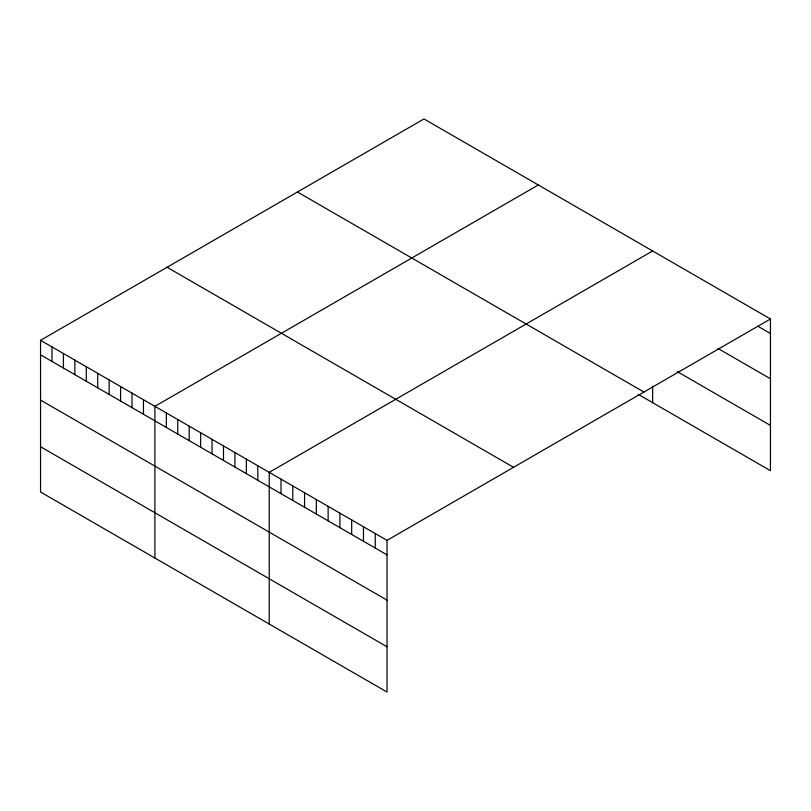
<?xml version="1.0" encoding="UTF-8"?>
<svg xmlns="http://www.w3.org/2000/svg" width="811" height="811" viewBox="0 0 811 811"><rect width="100%" height="100%" fill="white"/><g stroke="black" fill="none" stroke-linecap="round" stroke-linejoin="round"><path stroke-width="1.22" d="M770.45 318.987L387.029 540.359L387.029 692.047L40.55 492.013L40.55 340.316L423.971 118.953L770.45 318.987L770.45 470.684L638.095 394.268M538.311 184.969L154.891 406.331L154.891 558.019M652.652 250.974L269.222 472.347L269.222 624.034M758.67 326.701L770.45 333.503M717.978 348.477L770.45 378.767M677.276 371.62L770.45 425.41M297.444 192.004L643.924 392.037M167.076 267.265L513.556 467.308M40.55 340.316L387.029 540.359M40.55 354.833L387.029 554.866M40.55 400.097L387.029 600.14M40.55 446.739L387.029 646.783M652.652 386.32L652.652 402.672M375.25 533.557L375.25 548.074M363.47 526.755L363.47 541.272M351.69 519.952L351.69 534.469M339.91 513.15L339.91 527.667M328.131 506.348L328.131 520.865M316.351 499.546L316.351 514.062M304.571 492.743L304.571 507.26M292.781 485.951L292.781 500.458M281.001 479.149L281.001 493.656M257.797 465.747L257.797 480.254M246.362 459.138L246.362 473.654M234.926 452.538L234.926 467.055M223.491 445.938L223.491 460.455M212.056 439.339L212.056 453.856M200.621 432.739L200.621 447.246M189.186 426.14L189.186 440.647M177.751 419.53L177.751 434.047M166.326 412.931L166.326 427.448M143.456 399.732L143.456 414.249M132.021 393.132L132.021 407.639M120.586 386.523L120.586 401.039M109.15 379.923L109.15 394.44M97.715 373.324L97.715 387.84M86.28 366.724L86.28 381.241M74.855 360.125L74.855 374.641M63.42 353.525L63.42 368.032M51.985 346.915L51.985 361.432"/></g></svg>
